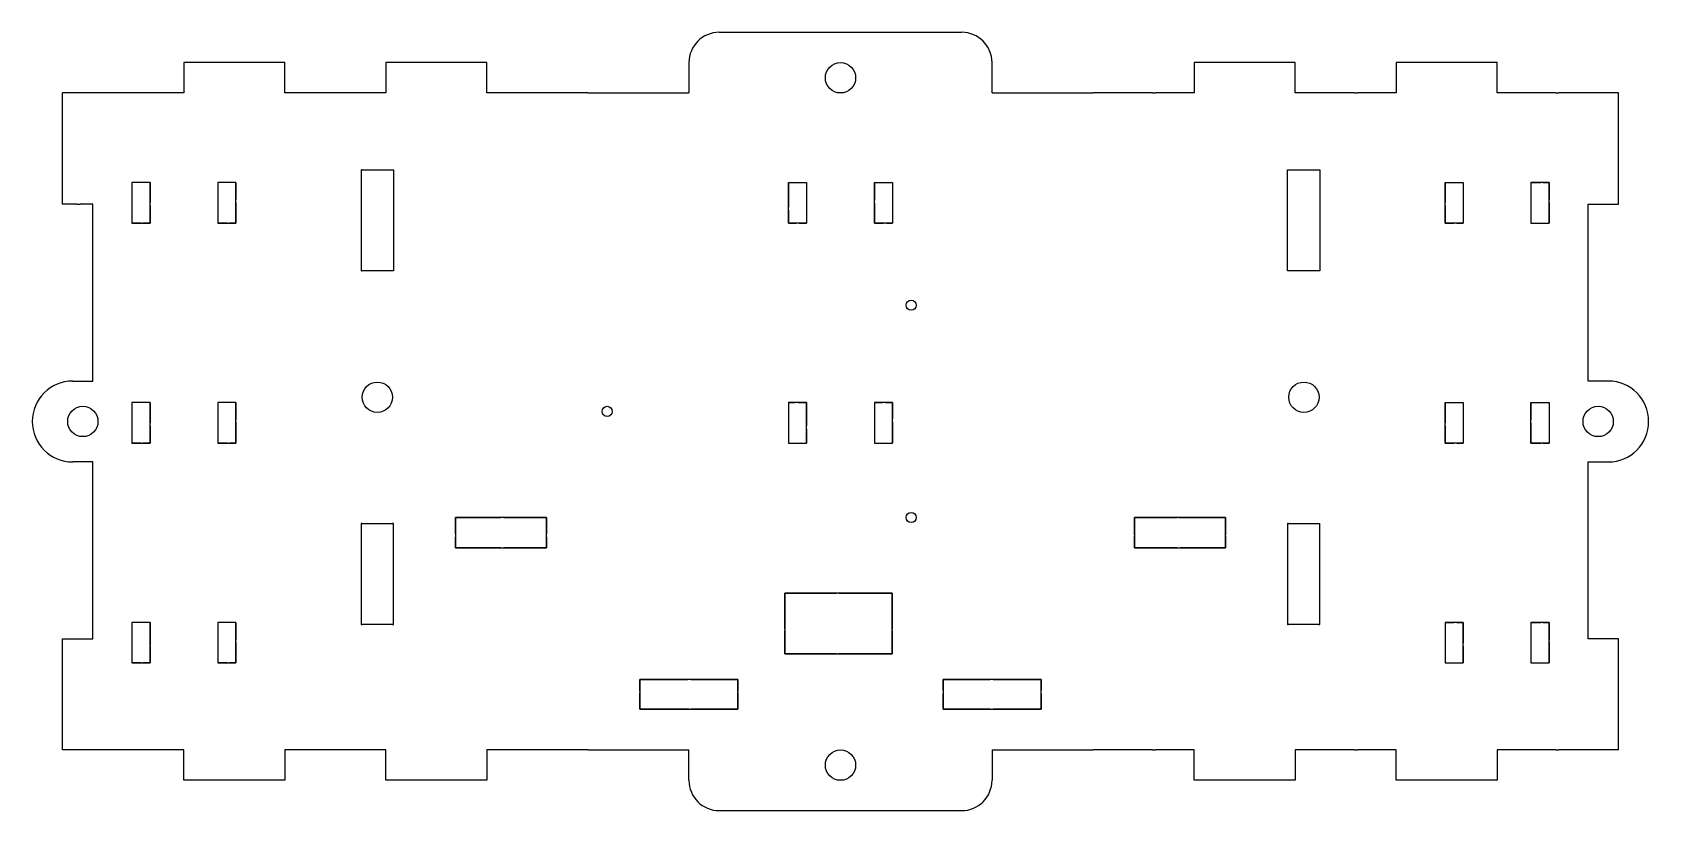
# Model space of a CAD drawing. Header units: centimetres. Extents: x 3355.4 to 3371.4, y 1285 to 1292.7.
import ezdxf

# ---------------------------------------------------------------- set-up
doc = ezdxf.new("R2010")
doc.units = ezdxf.units.CM

msp = doc.modelspace()

# ---------------------------------------------------------------- linework, layer by layer
at = {"color": 7, "linetype": 'Continuous', "lineweight": 25}
for p, q in [((3362.214, 1292.677), (3364.614, 1292.677)), ((3357.914, 1292.377), (3356.914, 1292.377)), ((3356.914, 1292.377), (3356.914, 1292.077)), ((3357.914, 1292.077), (3357.914, 1292.377)), ((3359.914, 1292.377), (3358.914, 1292.377)), ((3358.914, 1292.377), (3358.914, 1292.077)), ((3359.914, 1292.077), (3359.914, 1292.377)), ((3361.914, 1292.377), (3361.914, 1292.077)), ((3364.914, 1292.077), (3364.914, 1292.377)), ((3367.914, 1292.377), (3366.914, 1292.377)), ((3366.914, 1292.377), (3366.914, 1292.077)), ((3367.914, 1292.077), (3367.914, 1292.377)), ((3369.914, 1292.377), (3368.914, 1292.377)), ((3368.914, 1292.377), (3368.914, 1292.077)), ((3369.914, 1292.077), (3369.914, 1292.377)), ((3356.914, 1292.077), (3355.714, 1292.077)), ((3355.714, 1291.723), (3355.714, 1292.077)), ((3358.914, 1292.077), (3357.914, 1292.077)), ((3360.914, 1292.077), (3359.914, 1292.077)), ((3366.501, 1292.077), (3365.914, 1292.077)), ((3366.914, 1292.077), (3366.531, 1292.077)), ((3368.501, 1292.077), (3367.914, 1292.077)), ((3368.914, 1292.077), (3368.531, 1292.077)), ((3370.496, 1292.077), (3369.914, 1292.077)), ((3371.114, 1292.077), (3370.526, 1292.077)), ((3371.114, 1291.723), (3371.114, 1292.077)), ((3355.714, 1290.977), (3355.714, 1291.694)), ((3371.114, 1290.977), (3371.114, 1291.694)), ((3358.679, 1291.317), (3358.979, 1291.317)), ((3367.849, 1291.317), (3368.149, 1291.317)), ((3356.399, 1291.19), (3356.399, 1290.994)), ((3356.491, 1291.19), (3356.399, 1291.19)), ((3356.579, 1291.19), (3356.512, 1291.19)), ((3356.579, 1291.19), (3356.579, 1290.994)), ((3357.249, 1291.19), (3357.249, 1291.022)), ((3357.347, 1291.19), (3357.249, 1291.19)), ((3357.429, 1291.19), (3357.365, 1291.19)), ((3357.429, 1291.19), (3357.429, 1291.022)), ((3362.899, 1291.19), (3362.899, 1290.946)), ((3362.899, 1291.19), (3362.974, 1291.19)), ((3363.004, 1291.19), (3363.079, 1291.19)), ((3363.079, 1291.19), (3363.079, 1290.946)), ((3363.749, 1291.19), (3363.749, 1291.018)), ((3363.749, 1291.19), (3363.84, 1291.19)), ((3363.87, 1291.19), (3363.929, 1291.19)), ((3363.929, 1291.19), (3363.929, 1291.018)), ((3369.399, 1291.19), (3369.399, 1290.994)), ((3369.399, 1291.19), (3369.486, 1291.19)), ((3369.516, 1291.19), (3369.579, 1291.19)), ((3369.579, 1291.19), (3369.579, 1290.994)), ((3370.249, 1291.19), (3370.249, 1291.022)), ((3370.249, 1291.19), (3370.347, 1291.19)), ((3370.365, 1291.19), (3370.429, 1291.19)), ((3370.429, 1291.19), (3370.429, 1291.022)), ((3355.856, 1290.977), (3355.714, 1290.977)), ((3356.014, 1290.977), (3355.886, 1290.977)), ((3356.014, 1289.877), (3356.014, 1290.977)), ((3356.399, 1290.964), (3356.399, 1290.79)), ((3356.579, 1290.964), (3356.579, 1290.79)), ((3357.249, 1290.992), (3357.249, 1290.79)), ((3357.429, 1290.992), (3357.429, 1290.79)), ((3362.899, 1290.916), (3362.899, 1290.79)), ((3363.079, 1290.916), (3363.079, 1290.79)), ((3363.749, 1290.988), (3363.749, 1290.79)), ((3363.929, 1290.988), (3363.929, 1290.79)), ((3369.399, 1290.964), (3369.399, 1290.79)), ((3369.579, 1290.975), (3369.579, 1290.79)), ((3370.249, 1290.992), (3370.249, 1290.79)), ((3370.429, 1290.992), (3370.429, 1290.79)), ((3370.814, 1289.877), (3370.814, 1290.977)), ((3370.814, 1290.977), (3370.942, 1290.977)), ((3370.972, 1290.977), (3371.114, 1290.977)), ((3356.492, 1290.79), (3356.399, 1290.79)), ((3356.579, 1290.79), (3356.511, 1290.79)), ((3357.345, 1290.79), (3357.249, 1290.79)), ((3357.429, 1290.79), (3357.366, 1290.79)), ((3362.899, 1290.79), (3362.974, 1290.79)), ((3363.004, 1290.79), (3363.079, 1290.79)), ((3363.749, 1290.79), (3363.84, 1290.79)), ((3363.87, 1290.79), (3363.929, 1290.79)), ((3369.399, 1290.79), (3369.486, 1290.79)), ((3369.516, 1290.79), (3369.579, 1290.79)), ((3370.249, 1290.79), (3370.345, 1290.79)), ((3370.366, 1290.79), (3370.429, 1290.79)), ((3358.979, 1290.317), (3358.679, 1290.317)), ((3368.149, 1290.317), (3367.849, 1290.317)), ((3356.014, 1289.227), (3356.014, 1290.027)), ((3370.814, 1289.227), (3370.814, 1290.027)), ((3355.814, 1289.227), (3356.014, 1289.227)), ((3356.399, 1289.014), (3356.399, 1288.814)), ((3356.491, 1289.014), (3356.399, 1289.014)), ((3356.579, 1289.014), (3356.512, 1289.014)), ((3356.579, 1289.014), (3356.579, 1288.814)), ((3357.249, 1289.014), (3357.249, 1288.842)), ((3357.346, 1289.014), (3357.249, 1289.014)), ((3357.429, 1289.014), (3357.365, 1289.014)), ((3357.429, 1289.014), (3357.429, 1288.842)), ((3362.899, 1289.014), (3362.899, 1288.783)), ((3362.899, 1289.014), (3362.964, 1289.014)), ((3362.994, 1289.014), (3363.079, 1289.014)), ((3363.079, 1289.014), (3363.079, 1288.783)), ((3363.749, 1289.014), (3363.749, 1288.854)), ((3363.749, 1289.014), (3363.83, 1289.014)), ((3363.86, 1289.014), (3363.929, 1289.014)), ((3363.929, 1289.014), (3363.929, 1288.854)), ((3369.399, 1289.014), (3369.399, 1288.814)), ((3369.399, 1289.014), (3369.486, 1289.014)), ((3369.516, 1289.014), (3369.579, 1289.014)), ((3369.579, 1289.014), (3369.579, 1288.814)), ((3370.249, 1289.014), (3370.249, 1288.842)), ((3370.249, 1289.014), (3370.346, 1289.014)), ((3370.365, 1289.014), (3370.429, 1289.014)), ((3370.429, 1289.014), (3370.429, 1288.842)), ((3357.249, 1288.822), (3357.249, 1288.614)), ((3357.429, 1288.823), (3357.429, 1288.614)), ((3363.749, 1288.824), (3363.749, 1288.614)), ((3363.929, 1288.824), (3363.929, 1288.614)), ((3370.249, 1288.812), (3370.249, 1288.614)), ((3370.429, 1288.812), (3370.429, 1288.614)), ((3356.399, 1288.784), (3356.399, 1288.614)), ((3356.579, 1288.784), (3356.579, 1288.614)), ((3362.899, 1288.753), (3362.899, 1288.614)), ((3363.079, 1288.753), (3363.079, 1288.614)), ((3369.399, 1288.784), (3369.399, 1288.614)), ((3369.579, 1288.784), (3369.579, 1288.614)), ((3356.492, 1288.614), (3356.399, 1288.614)), ((3356.579, 1288.614), (3356.51, 1288.614)), ((3357.345, 1288.614), (3357.249, 1288.614)), ((3357.429, 1288.614), (3357.366, 1288.614)), ((3362.899, 1288.614), (3362.964, 1288.614)), ((3362.994, 1288.614), (3363.079, 1288.614)), ((3363.749, 1288.614), (3363.83, 1288.614)), ((3363.86, 1288.614), (3363.929, 1288.614)), ((3369.399, 1288.614), (3369.486, 1288.614)), ((3369.516, 1288.614), (3369.579, 1288.614)), ((3370.249, 1288.614), (3370.345, 1288.614)), ((3370.366, 1288.614), (3370.429, 1288.614)), ((3356.014, 1288.427), (3355.814, 1288.427)), ((3356.014, 1287.627), (3356.014, 1288.427)), ((3370.814, 1288.427), (3371.014, 1288.427)), ((3370.814, 1287.627), (3370.814, 1288.427)), ((3359.604, 1287.714), (3359.604, 1287.877)), ((3359.604, 1287.877), (3360.051, 1287.877)), ((3360.081, 1287.877), (3360.504, 1287.877)), ((3360.504, 1287.877), (3360.504, 1287.714)), ((3366.324, 1287.706), (3366.324, 1287.877)), ((3366.324, 1287.877), (3366.747, 1287.877)), ((3366.766, 1287.877), (3367.224, 1287.877)), ((3367.224, 1287.877), (3367.224, 1287.707)), ((3356.014, 1286.677), (3356.014, 1287.777)), ((3358.679, 1287.817), (3358.979, 1287.817)), ((3366.324, 1287.577), (3366.324, 1287.691)), ((3367.224, 1287.691), (3367.224, 1287.577)), ((3367.849, 1287.817), (3368.149, 1287.817)), ((3370.814, 1286.677), (3370.814, 1287.777)), ((3359.604, 1287.577), (3359.604, 1287.684)), ((3360.051, 1287.577), (3359.604, 1287.577)), ((3360.504, 1287.577), (3360.081, 1287.577)), ((3360.504, 1287.684), (3360.504, 1287.577)), ((3362.862, 1287.127), (3363.371, 1287.127)), ((3362.862, 1286.776), (3362.862, 1287.127)), ((3363.399, 1287.127), (3363.925, 1287.127)), ((3363.925, 1287.127), (3363.925, 1286.776)), ((3356.399, 1286.838), (3356.399, 1286.634)), ((3356.49, 1286.838), (3356.399, 1286.838)), ((3356.579, 1286.838), (3356.512, 1286.838)), ((3356.579, 1286.838), (3356.579, 1286.615)), ((3357.249, 1286.838), (3357.249, 1286.662)), ((3357.346, 1286.838), (3357.249, 1286.838)), ((3357.429, 1286.838), (3357.365, 1286.838)), ((3357.429, 1286.838), (3357.429, 1286.662)), ((3358.979, 1286.817), (3358.679, 1286.817)), ((3362.862, 1286.527), (3362.862, 1286.758)), ((3363.925, 1286.758), (3363.925, 1286.527)), ((3368.149, 1286.817), (3367.849, 1286.817)), ((3369.399, 1286.838), (3369.399, 1286.634)), ((3369.399, 1286.838), (3369.486, 1286.838)), ((3369.516, 1286.838), (3369.579, 1286.838)), ((3369.579, 1286.838), (3369.579, 1286.634)), ((3370.249, 1286.838), (3370.249, 1286.662)), ((3370.249, 1286.838), (3370.346, 1286.838)), ((3370.365, 1286.838), (3370.429, 1286.838)), ((3370.429, 1286.838), (3370.429, 1286.662)), ((3355.714, 1286.135), (3355.714, 1286.677)), ((3355.714, 1286.677), (3355.882, 1286.677)), ((3355.912, 1286.677), (3356.014, 1286.677)), ((3356.399, 1286.613), (3356.399, 1286.438)), ((3356.579, 1286.604), (3356.579, 1286.438)), ((3357.249, 1286.642), (3357.249, 1286.438)), ((3357.429, 1286.643), (3357.429, 1286.438)), ((3369.399, 1286.604), (3369.399, 1286.438)), ((3369.579, 1286.604), (3369.579, 1286.438)), ((3370.249, 1286.642), (3370.249, 1286.438)), ((3370.429, 1286.643), (3370.429, 1286.438)), ((3370.917, 1286.677), (3370.814, 1286.677)), ((3371.114, 1286.677), (3370.947, 1286.677)), ((3371.114, 1286.135), (3371.114, 1286.677)), ((3356.492, 1286.438), (3356.399, 1286.438)), ((3356.579, 1286.438), (3356.51, 1286.438)), ((3357.345, 1286.438), (3357.249, 1286.438)), ((3357.429, 1286.438), (3357.366, 1286.438)), ((3363.376, 1286.527), (3362.862, 1286.527)), ((3363.925, 1286.527), (3363.394, 1286.527)), ((3369.399, 1286.438), (3369.492, 1286.438)), ((3369.516, 1286.438), (3369.579, 1286.438)), ((3370.249, 1286.438), (3370.345, 1286.438)), ((3370.366, 1286.438), (3370.429, 1286.438)), ((3361.429, 1286.274), (3361.903, 1286.274)), ((3361.429, 1286.158), (3361.429, 1286.274)), ((3361.933, 1286.274), (3362.399, 1286.274)), ((3362.399, 1286.274), (3362.399, 1286.158)), ((3364.429, 1286.274), (3364.895, 1286.274)), ((3364.429, 1286.164), (3364.429, 1286.274)), ((3364.925, 1286.274), (3365.399, 1286.274)), ((3365.399, 1286.274), (3365.399, 1286.164)), ((3355.714, 1285.577), (3355.714, 1286.106)), ((3361.429, 1285.98), (3361.429, 1286.141)), ((3362.399, 1286.141), (3362.399, 1285.98)), ((3364.429, 1285.98), (3364.429, 1286.134)), ((3365.399, 1286.134), (3365.399, 1285.98)), ((3371.114, 1285.577), (3371.114, 1286.106)), ((3361.914, 1285.98), (3361.429, 1285.98)), ((3362.399, 1285.98), (3361.933, 1285.98)), ((3364.895, 1285.98), (3364.429, 1285.98)), ((3365.399, 1285.98), (3364.925, 1285.98)), ((3356.914, 1285.577), (3355.714, 1285.577)), ((3356.914, 1285.277), (3356.914, 1285.577)), ((3358.914, 1285.577), (3357.914, 1285.577)), ((3357.914, 1285.577), (3357.914, 1285.277)), ((3358.914, 1285.277), (3358.914, 1285.577)), ((3360.914, 1285.577), (3359.914, 1285.577)), ((3359.914, 1285.577), (3359.914, 1285.277)), ((3361.914, 1285.277), (3361.914, 1285.577)), ((3364.914, 1285.577), (3364.914, 1285.277)), ((3366.501, 1285.577), (3365.914, 1285.577)), ((3366.914, 1285.577), (3366.531, 1285.577)), ((3366.914, 1285.277), (3366.914, 1285.577)), ((3368.501, 1285.577), (3367.914, 1285.577)), ((3367.914, 1285.577), (3367.914, 1285.277)), ((3368.914, 1285.577), (3368.531, 1285.577)), ((3368.914, 1285.277), (3368.914, 1285.577)), ((3369.914, 1285.577), (3369.914, 1285.277)), ((3370.496, 1285.577), (3369.914, 1285.577)), ((3371.114, 1285.577), (3370.526, 1285.577)), ((3357.914, 1285.277), (3356.914, 1285.277)), ((3359.914, 1285.277), (3358.914, 1285.277)), ((3367.914, 1285.277), (3366.914, 1285.277)), ((3369.914, 1285.277), (3368.914, 1285.277)), ((3362.214, 1284.977), (3364.614, 1284.977))]:
    msp.add_line(p, q, dxfattribs=at)
for p, q in [((3360.914, 1292.077), (3361.914, 1292.077)), ((3364.914, 1292.077), (3365.914, 1292.077)), ((3366.501, 1292.077), (3366.531, 1292.077)), ((3368.501, 1292.077), (3368.531, 1292.077)), ((3370.496, 1292.077), (3370.526, 1292.077)), ((3355.714, 1291.694), (3355.714, 1291.723)), ((3371.114, 1291.694), (3371.114, 1291.755)), ((3358.679, 1291.317), (3358.669, 1291.317)), ((3358.669, 1291.317), (3358.669, 1290.317)), ((3358.979, 1291.317), (3358.989, 1291.317)), ((3358.989, 1291.317), (3358.989, 1290.317)), ((3367.839, 1290.317), (3367.839, 1291.317)), ((3367.839, 1291.317), (3367.849, 1291.317)), ((3368.149, 1291.317), (3368.159, 1291.317)), ((3368.159, 1291.317), (3368.159, 1290.317)), ((3355.856, 1290.977), (3355.886, 1290.977)), ((3370.942, 1290.977), (3370.972, 1290.977)), ((3358.669, 1290.317), (3358.674, 1290.317)), ((3358.679, 1290.317), (3358.674, 1290.317)), ((3358.984, 1290.317), (3358.979, 1290.317)), ((3358.989, 1290.317), (3358.984, 1290.317)), ((3367.849, 1290.317), (3367.839, 1290.317)), ((3368.159, 1290.317), (3368.149, 1290.317)), ((3371.014, 1289.227), (3370.814, 1289.227)), ((3358.679, 1287.817), (3358.669, 1287.817)), ((3358.669, 1287.817), (3358.669, 1286.817)), ((3358.989, 1287.817), (3358.979, 1287.817)), ((3358.989, 1286.817), (3358.989, 1287.817)), ((3367.849, 1287.817), (3367.839, 1287.817)), ((3367.839, 1287.817), (3367.839, 1286.817)), ((3368.149, 1287.817), (3368.159, 1287.817)), ((3368.159, 1286.817), (3368.159, 1287.817)), ((3366.747, 1287.577), (3366.324, 1287.577)), ((3367.224, 1287.577), (3366.777, 1287.577)), ((3358.669, 1286.817), (3358.679, 1286.817)), ((3358.979, 1286.817), (3358.989, 1286.817)), ((3367.839, 1286.817), (3367.849, 1286.817)), ((3368.149, 1286.817), (3368.159, 1286.817)), ((3355.882, 1286.677), (3355.912, 1286.677)), ((3370.947, 1286.677), (3370.917, 1286.677)), ((3355.714, 1286.106), (3355.714, 1286.135)), ((3371.114, 1286.106), (3371.114, 1286.135)), ((3360.914, 1285.577), (3361.914, 1285.577)), ((3364.914, 1285.577), (3365.914, 1285.577)), ((3366.501, 1285.577), (3366.531, 1285.577)), ((3368.501, 1285.577), (3368.531, 1285.577)), ((3370.496, 1285.577), (3370.526, 1285.577))]:
    msp.add_line(p, q)
for points in [[(3356.399, 1290.79), (3356.579, 1290.79), (3356.579, 1291.19), (3356.399, 1291.19)], [(3357.249, 1290.79), (3357.429, 1290.79), (3357.429, 1291.19), (3357.249, 1291.19)], [(3362.899, 1291.19), (3363.079, 1291.19), (3363.079, 1290.79), (3362.899, 1290.79)], [(3363.749, 1291.19), (3363.929, 1291.19), (3363.929, 1290.79), (3363.749, 1290.79)], [(3369.399, 1291.19), (3369.579, 1291.19), (3369.579, 1290.79), (3369.399, 1290.79)], [(3370.249, 1290.79), (3370.429, 1290.79), (3370.429, 1291.19), (3370.249, 1291.19)], [(3356.399, 1288.614), (3356.579, 1288.614), (3356.579, 1289.014), (3356.399, 1289.014)], [(3357.249, 1288.614), (3357.429, 1288.614), (3357.429, 1289.014), (3357.249, 1289.014)], [(3362.899, 1288.614), (3363.079, 1288.614), (3363.079, 1289.014), (3362.899, 1289.014)], [(3363.749, 1288.614), (3363.929, 1288.614), (3363.929, 1289.014), (3363.749, 1289.014)], [(3369.399, 1289.014), (3369.579, 1289.014), (3369.579, 1288.614), (3369.399, 1288.614)], [(3370.249, 1289.014), (3370.429, 1289.014), (3370.429, 1288.614), (3370.249, 1288.614)], [(3359.604, 1287.577), (3360.504, 1287.577), (3360.504, 1287.877), (3359.604, 1287.877)], [(3366.324, 1287.577), (3367.224, 1287.577), (3367.224, 1287.877), (3366.324, 1287.877)], [(3362.862, 1286.527), (3363.925, 1286.527), (3363.925, 1287.127), (3362.862, 1287.127)], [(3356.399, 1286.438), (3356.579, 1286.438), (3356.579, 1286.838), (3356.399, 1286.838)], [(3357.249, 1286.438), (3357.429, 1286.438), (3357.429, 1286.838), (3357.249, 1286.838)], [(3369.399, 1286.438), (3369.579, 1286.438), (3369.579, 1286.838), (3369.399, 1286.838)], [(3370.249, 1286.438), (3370.429, 1286.438), (3370.429, 1286.838), (3370.249, 1286.838)], [(3361.429, 1285.98), (3362.399, 1285.98), (3362.399, 1286.274), (3361.429, 1286.274)], [(3364.429, 1285.98), (3365.399, 1285.98), (3365.399, 1286.274), (3364.429, 1286.274)]]:
    msp.add_lwpolyline(points, close=True)
for centre in [(3363.414, 1292.227), (3358.829, 1289.067), (3368.001, 1289.067), (3355.914, 1288.827), (3370.914, 1288.827), (3363.414, 1285.427)]:
    msp.add_circle(centre, 0.15, dxfattribs=at)
at = {"color": 7, "linetype": 'Continuous'}
for centre in [(3364.114, 1289.977), (3364.114, 1287.877)]:
    msp.add_circle(centre, 0.05, dxfattribs=at)
msp.add_circle((3361.104, 1288.927), 0.05)
at = {"color": 7, "linetype": 'Continuous', "lineweight": 25}
for centre, radius, start, end in [((3362.214, 1292.377), 0.3, 90, 180), ((3364.614, 1292.377), 0.3, 0, 90), ((3355.814, 1288.827), 0.4, 90.0039, 270.0039), ((3371.014, 1288.827), 0.4, 269.9961, 89.9961), ((3362.214, 1285.277), 0.3, 180, 270), ((3364.614, 1285.277), 0.3, 270, 0)]:
    msp.add_arc(centre, radius, start, end, dxfattribs=at)

doc.saveas('drawing.dxf')
